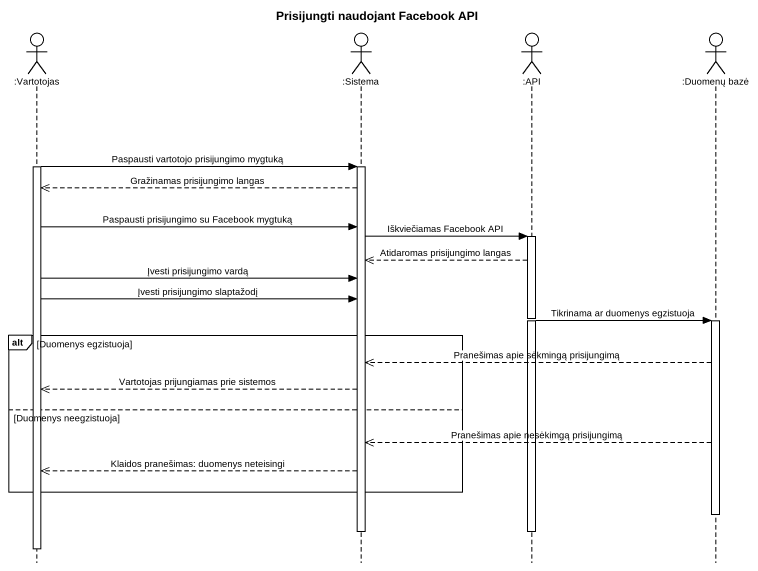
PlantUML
@startuml
title Prisijungti naudojant Facebook API
hide footbox
actor ":Vartotojas" as Vartotojas
actor ":Sistema" as Sistema
actor ":API" as API
actor ":Duomenų bazė" as Duomenų_bazė

activate Vartotojas
Vartotojas -> Sistema : Paspausti vartotojo prisijungimo mygtuką
activate Sistema
Sistema -->> Vartotojas : Gražinamas prisijungimo langas
Vartotojas -> Sistema : Paspausti prisijungimo su Facebook mygtuką
Sistema -> API : Iškviečiamas Facebook API
activate API
API -->> Sistema : Atidaromas prisijungimo langas
Vartotojas -> Sistema : Įvesti prisijungimo vardą
Vartotojas -> Sistema : Įvesti prisijungimo slaptažodį
API -> Duomenų_bazė : Tikrinama ar duomenys egzistuoja
activate Duomenų_bazė
alt Duomenys egzistuoja
  Duomenų_bazė -->> Sistema : Pranešimas apie sėkmingą prisijungimą
  Sistema -->> Vartotojas : Vartotojas prijungiamas prie sistemos
else Duomenys neegzistuoja
  Duomenų_bazė -->> Sistema : Pranešimas apie nesėkimgą prisijungimą
  Sistema -->> Vartotojas : Klaidos pranešimas: duomenys neteisingi
end
deactivate Duomenų_bazė
deactivate Sistema
deactivate API
deactivate Vartotojas
@enduml
